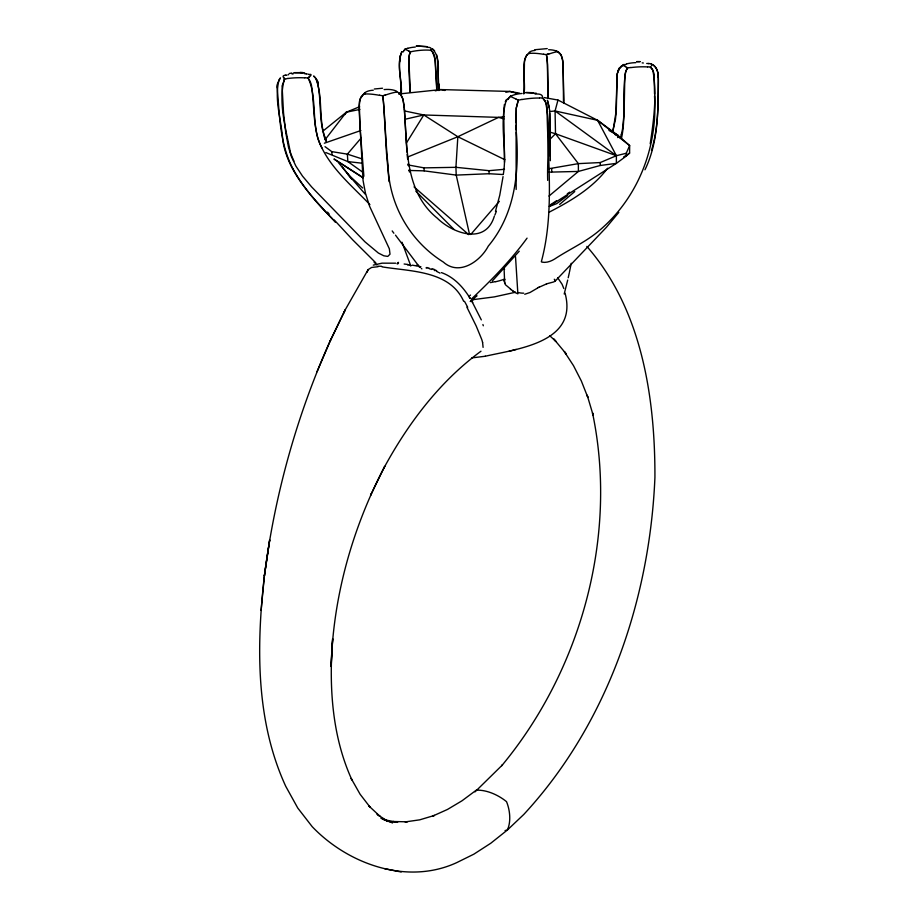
<?xml version="1.0" encoding="UTF-8"?>
<svg xmlns="http://www.w3.org/2000/svg" width="918" height="918" viewBox="0 0 918 918"><rect width="100%" height="100%" fill="white"/><g stroke="black" fill="none" stroke-linecap="round" stroke-linejoin="round"><path stroke-width="1.38" d="M550.02 155.808L549.79 113.373M617.745 137.585L617.745 135.164L597.595 120.304L557.983 100.051L544.236 97.583M523.994 93.705L524.006 90.836M549.308 206.206L616.368 163.37L626.237 156.117L626.248 153.26L629.645 145.595L617.745 135.164L608.955 130.459M626.237 156.117L629.599 153.088L629.645 145.595L597.595 120.304L555.069 110.952L549.423 111.594M523.685 93.808L523.719 90.962M654.545 93.877L654.132 74.668A12.347 9.536 81.9 0 0 652.411 69.504L651.057 67.668L652.319 69.424A10.328 7.998 82 0 1 652.916 70.583C657.127 94.565 653.823 119.845 650.219 143.828M654.523 96.183C657.873 146.754 638.262 197.795 599.121 230.705C585.661 242.134 569.389 249.294 554.747 258.968C550.984 261.332 546.394 263.03 541.918 262.135L541.345 261.687C554.816 211.932 547.426 157.368 546.99 106.19A13.529 11.727 74.4 0 0 544.73 100.636M516.157 189.452L516.1 121.727M504.074 280.782L505.497 284.787L510.741 289.159M547.69 180.387C546.887 154.385 551.385 127.166 545.395 101.772A11.314 9.8 74.3 0 0 544.626 100.532L543.318 98.96L544.707 100.647M404.677 110.975L423.795 114.968L457.841 136.725L455.925 167.317L456.212 175.097L469.5 234.216M401.166 93.59C401.751 79.866 396.668 64.983 401.763 51.856M399.628 61.85L400.099 55.872M503.351 174.099C507.516 149.588 498.681 123.138 506.529 99.626M483.086 347.371L482.604 342.471M261.091 610.447L264.453 575.23L269.697 539.83L264.395 575.816C274.689 495.066 296.698 415.774 329.941 341.439L345.191 309.871L368.118 269.628L371.606 267.448L378.101 266.713M264.453 575.23C256.443 645.71 255.502 720.527 285.727 786.278L297.788 808.07L312.2 826.67C348.094 864.228 407.225 885.434 456.705 862.633L473.849 854.176L490.763 843.252L507.333 830.067C511.246 821.748 510.006 810.112 506.518 801.644C498.348 795.011 486.792 789.721 476.258 790.18L462.018 800.783L447.468 809.458L432.711 816.079L434.421 815.436L419.721 819.831L405.09 821.931L407.259 821.817L392.938 821.507L397.62 822.379L383.816 819.636L392.583 822.803L380.821 818.099M504.407 104.4L503.707 110.837L504.567 162.222M503.053 176.612L499.748 195.282L495.456 211.347M367.189 272.164L368.118 269.628M621.406 138.721C626.305 116.643 621.738 93.636 625.755 71.593A10.603 6.219 -82.5 0 1 626.535 69.768L627.648 67.955L630.827 67.462M571.237 263.271L569.481 271.969M612.96 131.423L615.898 112.707L617.183 73.933L619.352 68.184L623.643 64.558L619.306 68.253L617.217 73.773L616.276 110.722L615.485 119.294L612.708 131.263M431.139 49.572L431.173 49.331A23.432 5.554 -27.7 0 0 427.352 47.357M569.332 272.692L568.219 277.752M567.703 280.059L564.203 293.989M621.325 134.694L620.35 138.297M548.964 196.062L578.409 171.425L578.351 163.633L555.505 133.753L555.069 110.952L557.983 100.051M651.436 150.46C658.837 126.822 658.103 101.6 658.298 77.089C658.332 71.879 656.416 65.912 651.126 63.87M409.933 92.087L408.705 63.916L409.336 55.16A9.421 4.636 -88.2 0 1 409.841 53.451L410.61 51.787L413.548 51.213A23.214 6.518 -8.5 0 1 428.465 50.111L430.886 50.283L432.435 51.867M494.894 215.03L496.374 211.278M371.411 493.517L370.562 495.272L384.768 466.287C352.409 527.976 333.016 596.769 331.157 666.537L332.649 638.698C328.977 686.297 331.857 735.961 351.938 779.944L351.181 778.487L360.108 794.254L370.275 807.427L368.795 805.878L380.041 816.343L376.988 814.346M644.952 169.784C658.378 142.256 658.045 111.044 658.413 81.151C658.309 75.643 658.447 68.827 653.467 65.212M317.031 371.675L331.237 338.57M494.332 216.212C485.507 245.576 452.551 233.241 437.301 218.197C403.817 191.38 407.351 145.021 404.172 106.649M474.996 791.89L502.479 764.889L501.767 765.669C581.415 669.727 618.262 535.469 592.5 412.848L593.085 414.993L587.176 395.165L587.864 397.471L581.346 380.993L573.52 365.697L564.398 351.72L566.326 354.038L553.841 339.029L555.975 341.53L549.825 335.77M343.653 313.084L345.191 309.871L329.941 341.439M555.436 280.656L553.829 281.906L547.69 283.547A101.898 53.129 -84.2 0 0 546.256 284.178M403.392 51.5L403.186 51.901A11.223 9.214 75.2 0 1 403.484 51.293M528.619 53.175L529.101 52.498A23.765 9.077 22.9 0 1 534.907 50.456M619.352 68.184L617.986 70.835L621.199 66.165M507.757 99.477L510.328 96.367L513.346 95.105A28.217 15.916 7.7 0 1 522.078 93.475M383.713 468.352C408.028 423.519 439.573 381.59 480.975 351.215M506.69 99.373L505.267 101.818M401.832 51.775C396.094 64.73 402.245 79.923 401.35 93.602M344.939 114.589L346.35 112.203L359.581 106.718M364.653 92.879L360.418 98.478L358.949 106.591L363.08 180.594L365.49 193.377L369.61 206.321L389.347 248.812L390.012 254.183L387.786 256.409L383.827 255.801L378.377 253.035L364.985 241.847L311.661 186.951L302.527 176.13L295.871 166.055L291.373 156.519L288.47 147.167L285.785 132.72L283.524 112.845L282.078 85.994L284.591 79.304L287.85 78.374M627.246 68.529L626.478 69.86A11.831 6.908 -82.4 0 0 624.848 75.769L624.079 113.798L622.53 129.036A82.471 80.612 -56 0 1 621.256 134.671M476.706 295.126L476.178 295.986M363.792 93.854L365.249 93.843M406.433 142.944L423.795 114.968L498.577 117.378L504.223 116.735M284.201 79.843C278.154 102.919 285.785 128.681 290.249 151.711M284.282 79.728L284.614 78.558M475.776 296.617L473.952 298.694M627.132 68.712A9.387 5.405 -81.8 0 1 627.396 68.299L627.005 67.553L627.625 67.932M508.308 98.547L508.618 98.134A12.026 10.328 74.3 0 1 509.077 97.56L510.615 96.16M527.058 238.141C510.844 260.425 491.428 280.174 471.416 299.05M325.052 139.743L346.35 112.203L359.845 109.426M404.207 50.283L403.782 50.857L404.322 50.146M607.59 168.224C592.764 188.052 570.962 200.904 549.331 212.081M650.587 67.014L651.114 67.737L650.38 67.083M618.824 212.368L606.396 227.32L554.874 281.401M519.244 251.211L492.392 280.908M361.176 137.998L347.371 154.144L347.842 161.591L363.046 172.4M623.643 65.648L626.569 63.939M470.727 234.515L499.369 201.317M623.701 65.568L624.848 64.478M362.92 94.749L362.38 95.334A12.485 12.267 -89.9 0 0 362.059 95.736A12.427 12.221 -89 0 0 361.738 96.16A11.865 11.67 -88.3 0 0 361.256 96.872M527.839 54.059L530.122 53.233M549.48 139.766L555.505 133.753L616.391 155.704L626.248 153.26M574.737 191.552L559.647 204.416M363.207 94.462L363.861 94.003M309.148 76.974L308.402 77.605L309.217 76.928M567.634 195.511L556.813 203.589L549.48 206.447M322.505 131.458L346.35 112.203M405.412 49.079L407.776 48.241M308.046 77.881C318.018 98.077 310.204 126.856 321.954 147.924M550.525 204.691L556.515 200.778M567.301 193.744L569.699 192.172M623.609 156.989L629.599 153.088M537.719 287.965L529.996 292.498L524.74 294.265M539.268 287.15L546.256 284.052M407.581 157.047L457.841 136.725L498.577 117.378L504.005 118.938M548.941 168.705L578.351 163.633L600.234 162.555L616.391 155.704L597.595 120.304M545.843 54.621L548.78 53.898M379.536 95.185L382.657 95.828L385.537 94.829M547.92 54.208L547.426 54.38M373.282 265.118L382.026 263.168L395.681 263.191M324.352 143.208L360.889 130.517M286.772 75.184L286.152 75.219M397.551 263.718L398.355 263.558M485.186 356.264C517.867 348.748 578.26 342.552 565.075 293.221M287.988 74.817L288.631 74.645M555.069 110.952L616.391 155.704L616.368 163.37L600.246 165.481L578.409 171.425L548.987 172.159M508.893 351.387L516.157 349.414M627.063 63.801L627.694 63.64A25.715 14.493 2.4 0 1 635.853 62.642M534.746 49.744L547.231 48.597M404.608 119.363L423.795 114.968M435.212 90.825L440.812 89.574L509.88 91.433L519.508 93.154M495.123 281.665L490.396 282.629M289.136 73.566L291.832 73.015M505.784 92.27L509.88 91.433L516.811 93.292M521.917 99.396L518.268 100.234L516.065 99.041M374.326 89L382.554 88.231M646.72 63.468L648.36 63.526M485.392 356.241L471.829 357.882M398.619 94.015L440.812 89.574L444.989 90.492M535.079 94.095L536.56 94.003A28.32 8.113 -26.7 0 1 542.481 96.838C543.135 100.051 542.664 97.365 539.577 97.928M648.154 63.549L648.992 63.491M407.844 164.884L424.024 167.868L455.925 167.317L489.007 170.679L504.487 169.291M471.324 299.876L494.32 296.893L515.457 292.245L514.837 292.417L517.878 293.84L515.503 256.558M293.771 72.74L304.627 72.797M294.529 72.648L302.848 72.614L300.048 72.442M505.072 830.572L507.333 830.067L523.73 814.507C607.636 723.9 649.772 599.534 654.924 477.417C655.154 396.863 641.625 309.056 586.854 246.414M285.154 75.219L285.968 75.207M503.202 174.546L489.099 173.72L456.212 175.097L424.162 170.863L408.762 170.438M416.646 46.003L427.203 46.726M523.719 92.546L536.376 93.269M416.21 46.038L426.698 46.623M526.255 92.443L533.048 92.729M636.897 61.644L639.651 61.621M636.644 61.632L640.316 61.655M418.849 266.427L420.214 267.207M557.605 51.683L561.001 54.908L562.837 60.875L564.019 103.424M304.753 77.743L307.897 77.996L308.953 79.35A11.177 6.954 77.6 0 1 309.435 80.13L309.928 81.002A11.073 6.931 77.8 0 1 310.364 81.989A13.529 8.457 77.8 0 1 311.454 85.558M381.968 266.84C410.174 271.533 449.831 270.328 463.636 301.23M647.66 66.83L650.047 67.037M361.841 163.186L347.842 161.591L325.833 152.549M404.138 264.005L407.282 264.418M325.018 146.65L331.777 151.631L347.371 154.144L362.013 158.883M306.268 73.784L306.91 73.899M412.193 265.153L417.919 266.151M615.152 134.705L617.745 135.164M543.582 54.196L545.671 54.587M418.964 266.346L420.926 266.782M384.642 868.68L401.189 871.997M307.978 74.106L309.768 74.817A9.547 6.931 -87.5 0 0 309.55 74.633L309.274 74.438M382.783 96.241L383.07 98.318A12.141 1.125 85.8 0 1 383.15 98.983C385.204 121.256 385.732 143.656 388.062 165.917C389.221 204.886 410.162 241.423 443.314 262.032C459.08 276.238 480.183 261.55 488.296 246.093C514.941 214.25 519.554 172.297 516.329 132.41M426.009 267.872L426.996 268.102M429.222 268.676L431.827 269.467M550.089 132.192L555.505 133.753M556.515 50.96L557.616 51.465M434.225 270.351L435.166 270.73M441.409 272.6C453.985 277.018 463.292 287.242 470.119 298.327M381.98 818.695L388.153 821.472L378.182 815.104M408.854 50.995L410.61 51.787L410.139 52.739A10.316 5.106 -88.4 0 0 409.841 53.451M436.647 271.407L438.311 272.221M457.841 136.725L504.854 159.709M439.125 272.657L440.009 273.139M400.145 94.003L396.22 91.02A26.989 13.563 -21.7 0 0 384.137 89.574M626.937 67.507L626.11 66.98M334.141 159.078L362.931 177.507M334.175 159.17L363.035 177.817M514.206 292.05L513.414 291.476M558.178 51.798L558.626 52.119A8.905 8.4 -67.2 0 1 558.89 52.349L559.383 52.808A11.154 10.511 -68 0 1 559.682 53.129L559.991 53.474A10.614 9.995 -68.6 0 1 560.439 54.047A13.15 12.393 -68.5 0 1 562.413 58.809L563.193 66.566L563.48 101.037M430.909 50.295L432.367 51.787A9.949 8.205 75.4 0 1 432.768 52.326L433.766 54.047A12.554 10.362 75.5 0 1 434.788 57.042L436.911 89.654M362.679 188.006L348.255 174.661L338.34 162.509M398.768 92.672L398.974 92.844A14.034 13.713 -82.8 0 1 399.33 93.154L400.053 93.9A11.9 11.659 -81.6 0 1 400.592 94.543L400.776 94.772A14.872 14.596 -81.8 0 1 403.082 99.89L404.448 109.632M511.269 289.595L512.875 291.017M414.052 186.905L468.731 234.652M284.5 78.455L283.983 77.915M434.581 50.777L432.367 48.826C442.683 59.486 435.832 77.273 439.045 90.412M369.897 204.622C350.596 184.449 327.003 165.309 317.766 138.079C313.176 120.924 314.094 102.988 311.466 85.558M375.829 262.858L352.764 239.908L334.141 219.861M332.775 219.092C317.479 204.037 303.181 187.605 292.876 168.66M374.074 262.192L376.736 264.843M415.854 191.196L454.043 229.466M335.345 222.248C313.531 198.058 287.644 173.582 282.721 139.72C281.424 120.086 273.862 99.018 279.141 79.636C283.88 73.142 274.528 85.661 277.293 88.484C279.508 115.657 279.933 144.31 293.026 168.958M365.467 194.432L347.474 173.72L351.869 179.113L342.024 166.445M327.542 212.127L329.137 214.02M557.674 277.752L562.08 284.259L563.824 288.516M400.512 94.428L402.933 99.167L404.081 105.708M419.744 267.356L395.486 235.146M392.181 230.923L393.868 233.229M432.699 52.234L435.361 60.381L436.716 89.838M468.754 296.25L470.119 298.316M471.485 300.507L481.319 319.889M471.427 300.404L472.701 302.492M318.018 83.377C319.338 80.979 309.641 72.224 315.459 77.778C323.779 97.262 317.628 120.522 326.097 140.385M466.895 307.174L476.201 326.016L481.663 339.27A56.331 28.791 36.6 0 1 482.593 342.471M547.426 100.36L549.389 107.475M293.944 161.132L292.888 158.745A83.94 80.44 -79 0 1 290.18 151.734M326.372 141.624L324.387 136.736L326.051 141.085M547.449 100.51L549.675 110.332L550.341 160.696M410.771 265.864L402.015 242.226M324.651 137.367C318.374 118.915 321.885 98.811 316.939 80.222M317.054 80.486L317.972 83.217M482.914 324.536L483.316 325.775M546.543 55.229L547.53 64.845L548.298 98.329M546.6 55.516L546.658 55.837A11.165 2.088 87.4 0 1 546.772 56.342L546.83 56.801A10.695 2.054 87.5 0 1 546.933 57.455A13.231 2.547 87.6 0 1 547.403 62.676L547.92 98.318M436.624 54.747L437.588 60.726L438.93 90.561M409.107 169.979L409.428 171.976M382.921 97.193L383.058 98.192M363.872 176.256L359.948 126.317L359.305 102.483A14.688 14.447 -87.2 0 1 361.222 96.849M382.886 96.941L382.84 96.631A9.891 1.056 86.4 0 0 382.772 96.333M408.2 163.679L408.487 165.825M389.094 181.672L386.489 153.065L383.701 104.882A15.158 1.48 86 0 0 383.185 99.201L383.127 98.834A12.095 1.182 86 0 0 383.07 98.341M407.661 159.216L407.156 154.511M657.908 73.096L658.332 77.433M406.926 152.067L404.379 109.621M410.357 91.857L408.797 59.004A10.798 5.324 -88.3 0 1 409.807 53.405M331.777 151.631L331.972 154.488M504.693 283.547L504.051 267.804M401.177 90.492L401.418 94.451M401.258 94.634L400.73 84.915L401.223 94.37M438.907 89.987L438.609 83.607L438.919 90.389M424.024 167.868L424.162 170.863M489.007 170.679L489.099 173.72M516.077 120.648L516.272 108.06L518.268 100.234L516.272 108.06L516.123 122.84M516.18 125.112L516.283 129.908M551.695 168.786L551.741 171.815M524.293 91.456C525.337 79.763 521.229 66.876 526.37 55.86A10.626 10.041 -69.6 0 1 526.657 55.447L527.104 54.873A11.05 10.431 -69.1 0 1 527.46 54.449L527.609 54.3A11.326 10.706 -69.4 0 0 527.035 54.965L526.725 55.344A10.66 10.075 -69.4 0 0 526.301 55.975L526.163 56.193A13.334 12.6 -69.4 0 0 524.453 60.967L524.006 91.421M600.234 162.555L600.246 165.481M407.844 48.31A23.478 12.749 5.5 0 1 415.269 47.07M548.631 49.733A23.902 12.118 -18.7 0 1 556.411 51.029M408.728 50.949A23.489 0.608 22.4 0 1 404.999 49.067M548.23 54.265A23.811 2.628 -23.8 0 1 557.375 51.798M530.397 53.347A23.581 5.692 13.4 0 1 543.674 54.323M283.765 77.8A25.911 4.383 22.3 0 1 285.383 75.333M292.062 74.014A25.693 14.516 -4.4 0 1 293.278 73.819M304.214 73.624A25.693 14.516 -4.4 0 1 306.199 73.888M288.034 78.489A25.463 6.942 -0.9 0 1 304.661 77.846M310.009 74.381A25.463 2.915 -28.2 0 1 309.653 76.71M648.831 63.594A25.956 5.049 -26.1 0 1 651.447 65.958M521.952 99.546A27.965 6.575 -9.4 0 1 539.359 98.031M515.916 98.995A28.056 0.78 22.5 0 1 510.431 96.241M630.93 67.588A25.52 6.874 -4.4 0 1 647.511 66.934M642.187 62.872A25.715 14.493 2.4 0 1 643.346 62.998M625.606 66.784A25.497 2.249 24.2 0 1 624.32 64.547M523.662 293.163A8.664 3.5 11.8 0 1 518.441 292.567M537.696 287.804A102.059 58.132 -83.2 0 1 539.256 287.001M554.277 279.221A8.469 2.387 27.6 0 1 555.034 280.483M510.397 289.262A56.136 20.448 -8.6 0 1 510.959 289.686M513.598 291.442A57.26 18.727 -0.8 0 1 513.047 290.995M514.941 292.383A18.945 6.678 -4.6 0 1 514.378 292.062M504.384 279.657A9.432 2.743 -0.2 0 1 504.51 279.52M504.166 280.793A22.755 6.598 -0.3 0 1 504.808 279.692M507.631 99.718A11.991 10.316 74.1 0 1 508.021 98.995M365.616 93.98A26.92 5.164 14.3 0 1 379.719 95.357M382.921 96.275A14.275 1.549 86.5 0 1 382.978 96.677M385.044 95.197A26.794 3.42 -23.2 0 1 396.633 92.121M364.698 92.902A27.196 11.636 20.7 0 1 373.259 90.216M473.986 298.706A8.721 3.534 -9.6 0 1 472.311 299.819M471.852 301.311A81.105 31.476 -8.6 0 1 470.2 301.448M476.855 295.894A53.99 19.565 -15.3 0 1 476.499 296.514M470.498 295.057A46.795 14.883 -21.3 0 1 469.936 295.562M472.827 300.083A8.01 3.11 -14 0 1 471.003 300.943M503.569 268.928A41.517 8.469 1.2 0 1 504.59 269.261M504.671 279.038A31.396 7.092 -5.5 0 1 495.479 281.769M377.746 266.22A82.264 40.977 35.6 0 1 381.636 266.312M464.474 301.334A201.203 101.301 37.6 0 1 467.71 307.3M435.499 270.179A33.117 23.684 15.1 0 1 436.67 270.707M432.114 268.676A23.42 13.173 17.6 0 1 434.673 269.628M426.675 267.494A17.247 4.842 17.3 0 1 429.142 268.113M416.21 265.531A13.942 1.595 14.8 0 1 418.218 265.256M421.27 268.469A18.027 2.72 41 0 1 421.901 268.882M407.776 264.923A4.762 0.803 9.2 0 1 409.566 265.313M410.036 265.325A7.906 2.513 4.1 0 1 410.931 265.669M397.104 263.833A23.386 6.3 41.3 0 1 397.253 263.604M397.712 263.248A17.155 3.511 23.2 0 1 398.515 263.076M398.274 263.191A13.839 1.698 14.2 0 1 398.492 262.387M407.294 264.476A4.705 0.585 9.3 0 1 407.844 264.568M404.505 49.939L405.263 49.205L404.563 49.87"/></g></svg>
